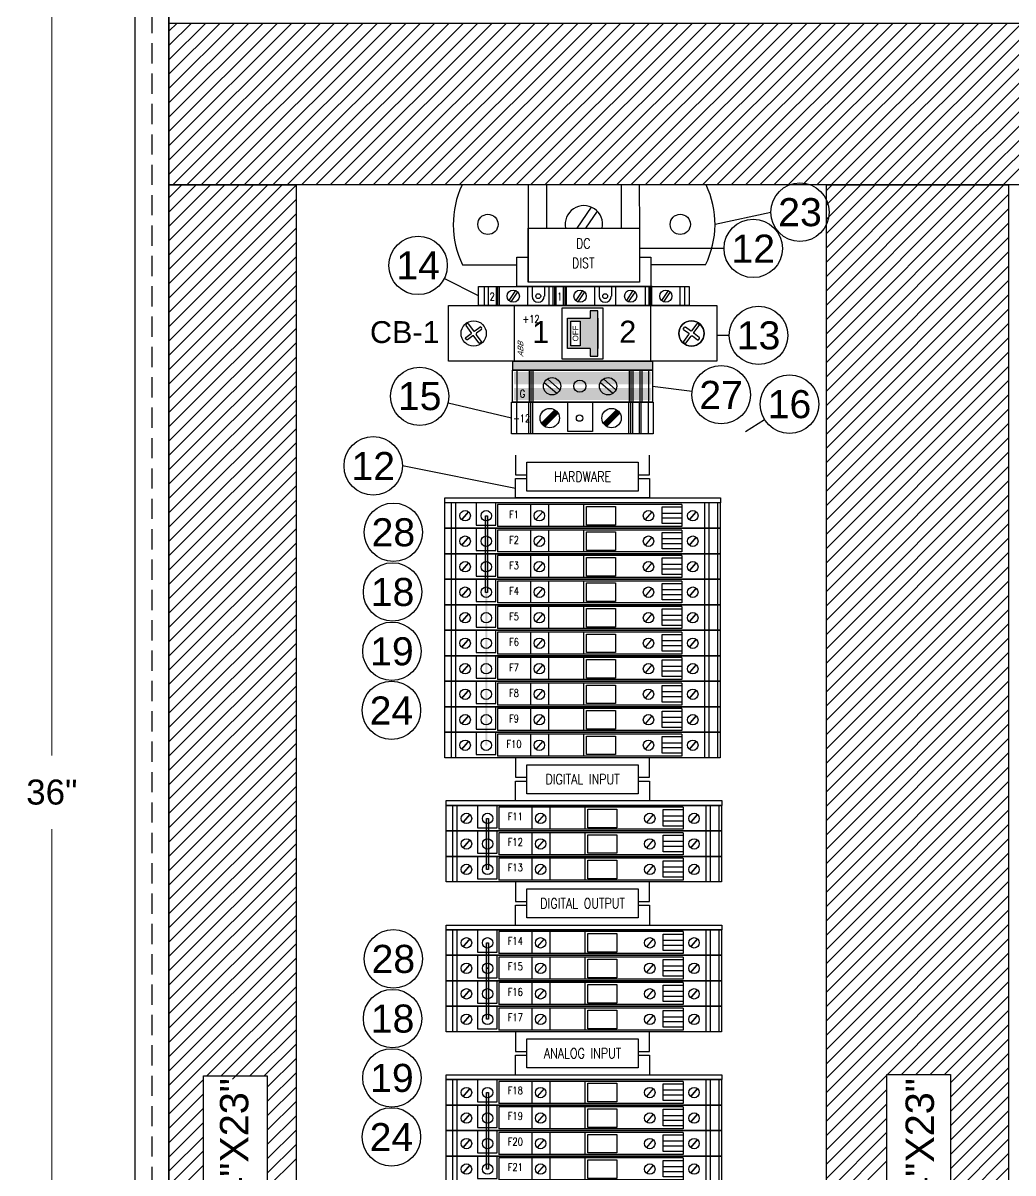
# Model space of a CAD drawing. Header units: inches. Extents: x -38 to 199, y -310 to 64.
# Drawn here: x 16.04 to 28.26, y 37.14 to 51.34 of the extents above; entities that cross this region are included whole.
import ezdxf
from ezdxf.enums import TextEntityAlignment as Align

# ---------------------------------------------------------------- set-up
doc = ezdxf.new("R2010")
doc.units = ezdxf.units.IN
doc.header["$MEASUREMENT"] = 0
doc.linetypes.add('HIDDEN', pattern=[0.375, 0.25, -0.125])
for name, color, linetype, lineweight in [('AM_0', 7, 'Continuous', 30), ('AM_8', 1, 'Continuous', 15), ('DIMENSION (ANSI)', 7, 'Continuous', 9)]:
    doc.layers.add(name, color=color, linetype=linetype, lineweight=lineweight)
doc.layers.add('DETAIL$', color=5, linetype='Continuous')
doc.layers.add('FREE-TEXT', color=2, linetype='Continuous')
doc.styles.add('FREEHAND', font='freehand.shx', dxfattribs={"oblique": 25})
doc.styles.add('HELVLS', font='arial.ttf')
doc.styles.add('Note Text (ANSI)', font='arial.ttf')
doc.styles.add('ROMANS', font='romans')
doc.styles.get("Standard").update_dxf_attribs({"font": 'arial.ttf'})
doc.styles.add('TXT', font='txt')
doc.dimstyles.new('DIM_0', dxfattribs={"dimscale": 4.75, "dimtxt": 0.065, "dimasz": 0.075, "dimexe": 0.075, "dimexo": 0.125, "dimgap": 0.0625, "dimtad": 0, "dimtih": 1, "dimtoh": 1, "dimrnd": 1e-08, "dimzin": 0, "dimdsep": 46, "dimlunit": 5, "dimtxsty": 'Note Text (ANSI)', "dimblk": 'Filled-1', "dimcen": 0.09, "dimdle": 0.45, "dimclrd": 256, "dimclre": 256, "dimclrt": 256, "dimadec": 0, "dimazin": 1, "dimtm": 1e-09, "dimtfac": 1.263158, "dimtofl": 0, "dimtmove": 0, "dimatfit": 3, "dimfxl": 1, "dimfrac": 2, "dimtolj": 1, "dimtzin": 4, "dimlwd": -1, "dimlwe": -1, "dimarcsym": 0})
doc.dimstyles.get("Standard").update_dxf_attribs({"dimtxt": 0.18, "dimasz": 0.18, "dimexe": 0.18, "dimexo": 0.0625, "dimgap": 0.09, "dimtad": 0, "dimtih": 1, "dimtoh": 1, "dimdec": 4, "dimzin": 0, "dimdsep": 46, "dimtxsty": 'Standard', "dimcen": 0.09, "dimadec": 0, "dimazin": 0, "dimtfac": 1, "dimtdec": 4, "dimtofl": 0, "dimtmove": 0, "dimatfit": 3, "dimfxl": 1, "dimtolj": 1, "dimtzin": 0, "dimarcsym": 0})

# ---------------------------------------------------------------- blocks, each defined once
blk = doc.blocks.new('screw head')
for p, q in [((9.451, 11.684), (9.436, 11.684)), ((9.461, 11.674), (9.461, 11.566)), ((9.461, 11.403), (9.461, 11.511)), ((9.471, 11.556), (9.55, 11.556)), ((9.55, 11.521), (9.471, 11.521)), ((9.56, 11.546), (9.56, 11.531))]:
    blk.add_line(p, q)
blk.add_lwpolyline([(9.451, 11.393), (9.436, 11.393, -0.414214), (9.426, 11.403), (9.426, 11.511, 0.414214), (9.416, 11.521), (9.336, 11.521, -0.414214), (9.326, 11.531), (9.326, 11.546, -0.414214), (9.336, 11.556), (9.416, 11.556, 0.414214), (9.426, 11.566), (9.426, 11.674)], format="xyb")
blk.add_circle((9.443, 11.539), 0.156)
for centre, start, end in [((9.436, 11.674), 90, 180), ((9.451, 11.674), 0, 90), ((9.471, 11.566), 180, 270), ((9.471, 11.511), 90, 180), ((9.55, 11.546), 0, 90), ((9.55, 11.531), 270, 0), ((9.451, 11.403), 270, 0)]:
    blk.add_arc(centre, 0.01, start, end)
blk = doc.blocks.new('ABB CB')
h = blk.add_hatch(color=256)
h.paths.add_polyline_path([(10.975, 11.871), (10.882, 11.871), (10.882, 11.778), (10.6, 11.778), (10.6, 11.403), (10.882, 11.403), (10.882, 11.309), (10.975, 11.309)])
h.paths.add_polyline_path([(10.758, 11.437), (10.64, 11.437), (10.64, 11.743), (10.758, 11.743)], flags=16)
h.paths.add_polyline_path([(10.753, 11.474), (10.753, 11.706), (10.644, 11.706), (10.644, 11.474)], flags=8)
for points in [[(9.131, 11.934), (12.443, 11.934), (12.443, 11.247), (9.131, 11.247)], [(9.943, 11.247), (11.631, 11.247), (11.631, 11.934), (9.943, 11.934)], [(10.537, 11.906), (11.037, 11.906), (11.037, 11.274), (10.537, 11.274)], [(10.64, 11.743), (10.758, 11.743), (10.758, 11.437), (10.64, 11.437)]]:
    blk.add_lwpolyline(points, close=True)
for points in [[(10.882, 11.403), (10.882, 11.309), (10.975, 11.309), (10.975, 11.871), (10.882, 11.871), (10.882, 11.778)], [(10.882, 11.403), (10.6, 11.403), (10.6, 11.778), (10.882, 11.778)], [(10.975, 11.778), (10.975, 11.403)]]:
    blk.add_lwpolyline(points)
blk.add_circle((12.131, 11.59), 0.156)
at = {"rotation": 36.79133963639027}
blk.add_blockref('screw head', (8.791, -3.306), dxfattribs=at)
at = {"xscale": -1, "rotation": 323.2086603636097}
blk.add_blockref('screw head', (12.783, -3.306), dxfattribs=at)
at = {"style": 'HELVLS'}
blk.add_text('OFF', height=0.07, rotation=90, dxfattribs=at).set_placement((10.699, 11.59), align=Align.MIDDLE)
at = {"style": 'FREEHAND', "oblique": 25}
blk.add_text('ABB', height=0.07, rotation=90, dxfattribs=at).set_placement((10.02, 11.3), align=Align.MIDDLE_LEFT)
at = {"color": 6, "style": 'TXT', "flags": 3}
for tag, p in [('MANUF', (9.007, 10.957)), ('PART#', (9.006, 10.715)), ('DESC', (9.007, 10.475))]:
    blk.add_attdef(tag, p, '', height=0.125, dxfattribs=at)
blk = doc.blocks.new('11512017')
at = {"color": 8}
for p, q in [((-0.506, -0.259), (-0.34, -0.096)), ((-0.495, -0.274), (-0.325, -0.107)), ((-0.481, -0.288), (-0.311, -0.121)), ((-0.465, -0.3), (-0.3, -0.137)), ((0.258, -0.259), (0.423, -0.096)), ((0.269, -0.274), (0.439, -0.107)), ((0.282, -0.288), (0.452, -0.121)), ((0.298, -0.3), (0.463, -0.137))]:
    blk.add_line(p, q, dxfattribs=at)
blk.add_lwpolyline([(0.875, 0), (0.875, -0.394), (-0.875, -0.394), (-0.875, 0)], close=True, dxfattribs=at)
blk.add_lwpolyline([(0.124, 0), (0.124, -0.362), (-0.18, -0.362), (-0.18, 0)], dxfattribs=at)
for centre in [(-0.403, -0.198), (0.36, -0.198)]:
    blk.add_circle(centre, 0.12, dxfattribs=at)
at = {"layer": 'DETAIL$', "color": 8}
for p, q in [((-0.501, -0.267), (-0.332, -0.101)), ((-0.488, -0.282), (-0.318, -0.114)), ((-0.474, -0.294), (-0.305, -0.128)), ((0.263, -0.267), (0.431, -0.101)), ((0.275, -0.282), (0.446, -0.114)), ((0.29, -0.294), (0.458, -0.128))]:
    blk.add_line(p, q, dxfattribs=at)
for points in [[(-0.809, -0.394), (-0.809, 0)], [(-0.66, -0.394), (-0.66, 0)], [(-0.638, -0.394), (-0.638, 0)], [(-0.612, -0.394), (-0.612, 0)], [(0.574, -0.394), (0.574, 0)], [(0.6, -0.394), (0.6, 0)], [(0.622, -0.394), (0.622, 0)], [(0.704, -0.394), (0.704, 0)], [(0.726, -0.394), (0.726, 0)], [(0.815, -0.394), (0.815, 0)]]:
    blk.add_lwpolyline(points, dxfattribs=at)
blk.add_circle((-0.035, -0.198), 0.0397, dxfattribs=at)
at = {"color": 6, "style": 'TXT', "flags": 3}
for tag, p in [('MANUF', (-0.875, -0.683)), ('PART#', (-0.875, -0.925)), ('DESC', (-0.875, -1.165))]:
    blk.add_attdef(tag, p, '', height=0.125, dxfattribs=at)
blk = doc.blocks.new('10331220')
at = {"color": 9}
blk.add_lwpolyline([(-0.863, -0.11), (-0.863, 0), (0.863, 0), (0.863, -0.11)], close=True, dxfattribs=at)
at = {"color": 6, "style": 'TXT', "flags": 3}
for tag, p in [('MANUF', (-0.863, -0.399)), ('PART#', (-0.863, -0.641)), ('DESC', (-0.863, -0.881))]:
    blk.add_attdef(tag, p, '', height=0.125, dxfattribs=at)
blk = doc.blocks.new('16511510')
blk.add_lwpolyline([(-0.865, -0.394), (-0.865, 0), (0.865, 0), (0.865, -0.394)], close=True)
for points in [[(-0.638, 0), (-0.638, -0.394)], [(0.596, 0), (0.596, -0.394)]]:
    blk.add_lwpolyline(points)
at = {"color": 2, "const_width": 0.15}
blk.add_lwpolyline([(-0.846, -0.099), (0.848, -0.099)], dxfattribs=at)
at = {"color": 92, "const_width": 0.15}
blk.add_lwpolyline([(-0.846, -0.295), (0.848, -0.295)], dxfattribs=at)
for centre in [(-0.377, -0.198), (0.315, -0.198)]:
    blk.add_circle(centre, 0.107)
at = {"layer": 'DETAIL$'}
for points in [[(-0.811, 0), (-0.811, -0.394)], [(-0.661, 0), (-0.661, -0.394)], [(-0.613, 0), (-0.613, -0.394)], [(0.574, 0), (0.574, -0.394)], [(0.622, 0), (0.622, -0.394)], [(0.708, 0), (0.708, -0.394)], [(0.732, 0), (0.732, -0.394)], [(0.815, 0), (0.815, -0.394)], [(-0.28, -0.241), (-0.435, -0.108)], [(0.412, -0.241), (0.257, -0.108)], [(-0.474, -0.153), (-0.317, -0.286)], [(0.219, -0.153), (0.375, -0.286)]]:
    blk.add_lwpolyline(points, dxfattribs=at)
blk.add_circle((-0.035, -0.198), 0.075, dxfattribs=at)
at = {"color": 6, "style": 'TXT', "flags": 3}
for tag, p in [('MANUF', (-0.865, -0.683)), ('PART#', (-0.865, -0.925)), ('DESC', (-0.865, -1.165))]:
    blk.add_attdef(tag, p, '', height=0.125, dxfattribs=at)
blk = doc.blocks.new('11527122')
at = {"color": 8}
blk.add_lwpolyline([(-1.3, -0.238), (-1.3, 0), (1.3, 0), (1.3, -0.238)], close=True, dxfattribs=at)
for points in [[(-1.182, 0), (-1.182, -0.238)], [(-1.068, 0), (-1.068, -0.238)], [(-0.695, 0), (-0.695, -0.238)], [(-0.434, 0), (-0.434, -0.238)], [(-0.363, 0), (-0.363, -0.238)], [(-0.236, 0), (-0.236, -0.238)], [(0.131, 0), (0.131, -0.238)], [(0.392, 0), (0.392, -0.238)], [(0.755, 0), (0.755, -0.238)], [(0.82, 0), (0.82, -0.238)], [(1.241, 0), (1.241, -0.238)]]:
    blk.add_lwpolyline(points, dxfattribs=at)
for centre in [(-0.872, -0.121), (-0.048, -0.121), (0.577, -0.121), (1.011, -0.121)]:
    blk.add_circle(centre, 0.0757, dxfattribs=at)
at = {"layer": 'DETAIL$', "color": 8}
for p, q in [((-0.844, -0.051), (-0.926, -0.175)), ((-0.819, -0.068), (-0.901, -0.191)), ((-0.019, -0.051), (-0.101, -0.175)), ((0.006, -0.068), (-0.077, -0.191)), ((0.606, -0.051), (0.524, -0.175)), ((0.631, -0.068), (0.548, -0.191)), ((1.04, -0.051), (0.957, -0.175)), ((1.064, -0.068), (0.982, -0.191))]:
    blk.add_line(p, q, dxfattribs=at)
for points in [[(-1.233, 0), (-1.233, -0.238)], [(-1.083, 0), (-1.083, -0.238)], [(-1.048, 0), (-1.048, -0.238)], [(-0.64, 0), (-0.64, -0.12)], [(-0.488, 0), (-0.488, -0.12)], [(-0.383, 0), (-0.383, -0.238)], [(-0.348, 0), (-0.348, -0.238)], [(-0.256, 0), (-0.256, -0.238)], [(-0.221, 0), (-0.221, -0.238)], [(0.187, 0), (0.187, -0.12)], [(0.339, 0), (0.339, -0.12)], [(0.8, 0), (0.8, -0.238)], [(0.835, 0), (0.835, -0.238)], [(1.186, 0), (1.186, -0.238)]]:
    blk.add_lwpolyline(points, dxfattribs=at)
for centre in [(-0.564, -0.121), (0.263, -0.121)]:
    blk.add_circle(centre, 0.03, dxfattribs=at)
for centre in [(-0.564, -0.121), (0.263, -0.121)]:
    blk.add_arc(centre, 0.0752, 180, 0, dxfattribs=at)
at = {"color": 6, "style": 'TXT', "flags": 3}
for tag, p in [('MANUF', (-1.3, -0.527)), ('PART#', (-1.3, -0.769)), ('DESC', (-1.3, -1.009))]:
    blk.add_attdef(tag, p, '', height=0.125, dxfattribs=at)
blk = doc.blocks.new('A$C6892190E')
at = {"color": 8}
for p, q in [((1.226, -0.177), (-1.05, -0.177)), ((-1.05, -0.177), (-1.05, -0.448)), ((-0.643, -0.177), (-0.643, -0.448)), ((-0.421, -0.177), (-0.421, -0.448)), ((0.012, -0.177), (0.012, -0.448)), ((1.226, -0.177), (1.226, -0.448)), ((1.226, -0.448), (-1.05, -0.448))]:
    blk.add_line(p, q, dxfattribs=at)
blk.add_lwpolyline([(-1.699, -0.469), (-1.699, -0.154), (1.701, -0.154), (1.701, -0.469)], close=True, dxfattribs=at)
for points in [[(-0.491, -0.266), (-0.575, -0.364)], [(0.05, -0.201), (0.406, -0.201), (0.406, -0.431), (0.05, -0.431), (0.05, -0.201)], [(0.857, -0.266), (0.773, -0.364)], [(1.227, -0.411), (0.982, -0.411), (0.982, -0.207), (1.227, -0.207)], [(0.982, -0.283), (1.227, -0.283), (1.227, -0.347), (0.982, -0.347)]]:
    blk.add_lwpolyline(points, dxfattribs=at)
for centre in [(-1.449, -0.315), (-0.533, -0.315), (0.815, -0.315), (1.362, -0.315)]:
    blk.add_circle(centre, 0.0645, dxfattribs=at)
at = {"layer": 'DETAIL$', "color": 8}
for points in [[(-1.622, -0.154), (-1.622, -0.469)], [(-1.567, -0.154), (-1.567, -0.469)], [(-1.311, -0.157), (-1.311, -0.431), (-1.069, -0.431), (-1.069, -0.157)], [(1.506, -0.154), (1.506, -0.469)], [(1.561, -0.154), (1.561, -0.469)], [(1.666, -0.154), (1.666, -0.469)]]:
    blk.add_lwpolyline(points, dxfattribs=at)
at = {"layer": 'DETAIL$', "color": 8, "const_width": 0.02}
for points in [[(-1.406, -0.266), (-1.491, -0.364)], [(1.404, -0.266), (1.32, -0.364)]]:
    blk.add_lwpolyline(points, dxfattribs=at)
at = {"layer": 'DETAIL$', "color": 8}
blk.add_circle((-1.188, -0.315), 0.0645, dxfattribs=at)
blk = doc.blocks.new('*D84')
at = {"layer": 'DEFPOINTS', "color": 0, "transparency": 16777216}
for p in [(52.836, 50.351), (17.836, 50.075), (52.836, 50.075)]:
    blk.add_point(p, dxfattribs=at)
at = {"layer": 'AM_0', "color": 3, "transparency": 16777216, "insert": (35.336, 50.351), "char_height": 0.35, "attachment_point": 5}
blk.add_mtext('\\A1;2.25"X4"X36"', dxfattribs=at)
blk = doc.blocks.new('_NONE')
at = {"color": 0, "linetype": 'ByBlock'}
blk.add_circle((0, 0), 0.25, dxfattribs=at)
blk = doc.blocks.new('Filled-1')
at = {"color": 0}
for p, q in [((0, 0), (-1, 0.25)), ((-1, 0.25), (-1, -0.25)), ((-1, 0), (0, 0)), ((-1, -0.25), (0, 0))]:
    blk.add_line(p, q, dxfattribs=at)
blk.add_solid([(-1, -0.25), (0, 0), (-1, 0.25)], dxfattribs=at)
blk = doc.blocks.new('*D83')
at = {"layer": 'DEFPOINTS', "color": 0, "transparency": 16777216}
for p in [(17.836, 59.09), (16.391, 24.59), (17.836, 24.59)]:
    blk.add_point(p, dxfattribs=at)
at = {"layer": 'DIMENSION (ANSI)', "transparency": 16777216}
for p, q in [((17.242, 59.09), (16.035, 59.09)), ((16.391, 58.733), (16.391, 42.294)), ((16.391, 24.946), (16.391, 41.385)), ((17.242, 24.59), (16.035, 24.59))]:
    blk.add_line(p, q, dxfattribs=at)
at = {"layer": 'DIMENSION (ANSI)', "transparency": 16777216, "xscale": 0.35625, "yscale": 0.35625, "zscale": 0.35625}
for p, rotation in [((16.391, 59.09), 90), ((16.391, 24.59), 270)]:
    blk.add_blockref('Filled-1', p, dxfattribs=dict(at, rotation=rotation))
at = {"layer": 'DIMENSION (ANSI)', "transparency": 16777216, "insert": (16.391, 41.84), "char_height": 0.3088, "attachment_point": 5, "style": 'Note Text (ANSI)'}
blk.add_mtext('\\A1;36"', dxfattribs=at)
blk = doc.blocks.new('*D85')
at = {"layer": 'DEFPOINTS', "color": 0, "transparency": 16777216}
for p in [(18.644, 49.339), (18.92, 49.339), (18.92, 24.339)]:
    blk.add_point(p, dxfattribs=at)
at = {"layer": 'AM_0', "color": 3, "transparency": 16777216, "insert": (18.644, 36.839), "char_height": 0.35, "attachment_point": 5, "rotation": 90}
blk.add_mtext('\\A1;1.57"X4"X23"', dxfattribs=at)

msp = doc.modelspace()

# ---------------------------------------------------------------- hatches: boundary and pattern name
msp.add_hatch(color=256).paths.add_polyline_path([(23.80766, 47.16231), (22.08155, 47.16231), (22.08155, 47.05231), (23.80766, 47.05231)])
h = msp.add_hatch(color=0)
h.dxf.hatch_style = 1
h.paths.add_polyline_path([(21.7689, 45.25525), (21.74503, 45.25525), (21.74503, 42.42025), (21.7689, 42.42025)])
h = msp.add_hatch(color=0)
h.dxf.hatch_style = 1
h.paths.add_polyline_path([(21.7595, 40.88689), (21.78336, 40.88689), (21.78336, 41.51689), (21.7595, 41.51689)])
h = msp.add_hatch(color=0)
h.dxf.hatch_style = 1
h.paths.add_polyline_path([(21.7595, 39.66553), (21.78336, 39.66553), (21.78336, 39.98053), (21.7595, 39.98053)])
h = msp.add_hatch(color=0)
h.dxf.hatch_style = 1
h.paths.add_polyline_path([(21.7595, 39.03553), (21.78336, 39.03553), (21.78336, 39.66553), (21.7595, 39.66553)])
h = msp.add_hatch(color=0)
h.dxf.hatch_style = 1
h.paths.add_polyline_path([(21.75948, 37.18628), (21.78335, 37.18628), (21.78335, 38.13128), (21.75948, 38.13128)])

# ---------------------------------------------------------------- linework, layer by layer
for p, q in [((17.4208, 39.20552), (17.4208, 59.08955)), ((17.8358, 25.46455), (17.8358, 59.08955)), ((22.2733, 49.33955), (22.2733, 48.13731)), ((22.4983, 49.33955), (22.4983, 48.80631)), ((23.4233, 48.80631), (23.4233, 49.33955)), ((23.64341, 49.33955), (23.64531, 48.80631)), ((22.13298, 48.08731), (22.13298, 48.44734)), ((22.13298, 48.44734), (22.2733, 48.44734)), ((23.6483, 48.44734), (23.78861, 48.44734)), ((23.78861, 48.44734), (23.78861, 48.08731)), ((21.46325, 48.35305), (22.13298, 48.35305)), ((22.2733, 48.35305), (22.2733, 48.35305)), ((24.46325, 48.35305), (23.78861, 48.35305)), ((23.78861, 48.08731), (22.13298, 48.08731)), ((23.8048, 48.08731), (22.14918, 48.08731)), ((22.11679, 46.00235), (22.11679, 45.76121)), ((23.77241, 45.76121), (23.77241, 46.00235)), ((22.11679, 45.76121), (22.2571, 45.76121)), ((23.6321, 45.76121), (23.77241, 45.76121)), ((22.11679, 45.4722), (22.11679, 45.71334)), ((22.11679, 45.71334), (22.2571, 45.71334)), ((23.6321, 45.71334), (23.77241, 45.71334)), ((23.77241, 45.71334), (23.77241, 45.4722)), ((23.77241, 45.47469), (22.11679, 45.47469)), ((22.11679, 42.26569), (22.11679, 42.02454)), ((23.77241, 42.02454), (23.77241, 42.26569)), ((22.11679, 42.02454), (22.2571, 42.02454)), ((22.11679, 41.73553), (22.11679, 41.97667)), ((22.11679, 41.97667), (22.2571, 41.97667)), ((23.6321, 42.02454), (23.77241, 42.02454)), ((23.6321, 41.97667), (23.77241, 41.97667)), ((23.77241, 41.97667), (23.77241, 41.73553)), ((22.11679, 40.73233), (22.11679, 40.49119)), ((23.77241, 40.49119), (23.77241, 40.73233)), ((22.11679, 40.49119), (22.2571, 40.49119)), ((23.6321, 40.49119), (23.77241, 40.49119)), ((22.11679, 40.20217), (22.11679, 40.44331)), ((22.11679, 40.44331), (22.2571, 40.44331)), ((23.6321, 40.44331), (23.77241, 40.44331)), ((23.77241, 40.44331), (23.77241, 40.20217)), ((17.4208, 24.58955), (17.4208, 39.20552)), ((22.11679, 38.88097), (22.11679, 38.63983)), ((23.77241, 38.63983), (23.77241, 38.88097)), ((22.11679, 38.63983), (22.2571, 38.63983)), ((23.6321, 38.63983), (23.77241, 38.63983)), ((22.11679, 38.35081), (22.11679, 38.59195)), ((22.11679, 38.59195), (22.2571, 38.59195)), ((23.6321, 38.59195), (23.77241, 38.59195)), ((23.77241, 38.59195), (23.77241, 38.35081))]:
    msp.add_line(p, q)
at = {"linetype": 'HIDDEN'}
msp.add_line((17.6283, 24.58955), (17.6283, 59.08955), dxfattribs=at)
at = {"color": 0, "linetype": 'Continuous'}
for p, q in [((17.8358, 49.17921), (17.99614, 49.33955)), ((17.8358, 49.00243), (18.17292, 49.33955)), ((17.8358, 48.82565), (18.3497, 49.33955)), ((17.8358, 48.64888), (18.52647, 49.33955)), ((17.8358, 48.4721), (18.70325, 49.33955)), ((17.8358, 48.29532), (18.88003, 49.33955)), ((17.8358, 48.11855), (19.0568, 49.33955)), ((17.8358, 47.94177), (19.23358, 49.33955)), ((17.8358, 47.76499), (19.4058, 49.33499)), ((25.95456, 49.26898), (26.02514, 49.33955)), ((25.95456, 49.0922), (26.20191, 49.33955)), ((25.95456, 48.91542), (26.37869, 49.33955)), ((25.95456, 48.73865), (26.55547, 49.33955)), ((25.95456, 48.56187), (26.73224, 49.33955)), ((25.95456, 48.38509), (26.90902, 49.33955)), ((25.95456, 48.20832), (27.0858, 49.33955)), ((25.95456, 48.03154), (27.26257, 49.33955)), ((25.95456, 47.85476), (27.43935, 49.33955)), ((25.95456, 47.67799), (27.61613, 49.33955)), ((25.95456, 47.50121), (27.7929, 49.33955)), ((25.95456, 47.32443), (27.96968, 49.33955)), ((25.95456, 47.14766), (28.14646, 49.33955)), ((17.8358, 47.58822), (19.4058, 49.15822)), ((25.95456, 46.97088), (28.20456, 49.22088)), ((25.95456, 46.7941), (28.20456, 49.0441)), ((17.8358, 47.41144), (19.4058, 48.98144)), ((25.95456, 46.61733), (28.20456, 48.86733)), ((17.8358, 47.23466), (19.4058, 48.80466)), ((17.8358, 47.05789), (19.4058, 48.62789)), ((25.95456, 46.44055), (28.20456, 48.69055)), ((17.8358, 46.88111), (19.4058, 48.45111)), ((25.95456, 46.26377), (28.20456, 48.51377)), ((25.95456, 46.087), (28.20456, 48.337)), ((17.8358, 46.70433), (19.4058, 48.27433)), ((25.95456, 45.91022), (28.20456, 48.16022)), ((17.8358, 46.52756), (19.4058, 48.09756)), ((17.8358, 46.35078), (19.4058, 47.92078)), ((25.95456, 45.73344), (28.20456, 47.98344)), ((17.8358, 46.174), (19.4058, 47.744)), ((25.95456, 45.55667), (28.20456, 47.80667)), ((25.95456, 45.37989), (28.20456, 47.62989)), ((17.8358, 45.99723), (19.4058, 47.56723)), ((25.95456, 45.20311), (28.20456, 47.45311)), ((17.8358, 45.82045), (19.4058, 47.39045)), ((17.8358, 45.64367), (19.4058, 47.21367)), ((25.95456, 45.02634), (28.20456, 47.27634)), ((17.8358, 45.46689), (19.4058, 47.03689)), ((25.95456, 44.84956), (28.20456, 47.09956)), ((25.95456, 44.67278), (28.20456, 46.92278)), ((17.8358, 45.29012), (19.4058, 46.86012)), ((25.95456, 44.49601), (28.20456, 46.74601)), ((17.8358, 45.11334), (19.4058, 46.68334)), ((17.8358, 44.93656), (19.4058, 46.50656)), ((25.95456, 44.31923), (28.20456, 46.56923)), ((17.8358, 44.75979), (19.4058, 46.32979)), ((25.95456, 44.14245), (28.20456, 46.39245)), ((25.95456, 43.96568), (28.20456, 46.21568)), ((17.8358, 44.58301), (19.4058, 46.15301)), ((25.95456, 43.7889), (28.20456, 46.0389)), ((17.8358, 44.40623), (19.4058, 45.97623)), ((17.8358, 44.22946), (19.4058, 45.79946)), ((25.95456, 43.61212), (28.20456, 45.86212)), ((17.8358, 44.05268), (19.4058, 45.62268)), ((25.95456, 43.43535), (28.20456, 45.68535)), ((17.8358, 43.8759), (19.4058, 45.4459)), ((25.95456, 43.25857), (28.20456, 45.50857)), ((25.95456, 43.08179), (28.20456, 45.33179)), ((17.8358, 43.69913), (19.4058, 45.26913)), ((17.8358, 43.52235), (19.4058, 45.09235)), ((25.95456, 42.90502), (28.20456, 45.15502)), ((17.8358, 43.34557), (19.4058, 44.91557)), ((25.95456, 42.72824), (28.20456, 44.97824)), ((17.8358, 43.1688), (19.4058, 44.7388)), ((25.95456, 42.55146), (28.20456, 44.80146)), ((25.95456, 42.37468), (28.20456, 44.62468)), ((17.8358, 42.99202), (19.4058, 44.56202)), ((17.8358, 42.81524), (19.4058, 44.38524)), ((25.95456, 42.19791), (28.20456, 44.44791)), ((17.8358, 42.63847), (19.4058, 44.20847)), ((25.95456, 42.02113), (28.20456, 44.27113)), ((17.8358, 42.46169), (19.4058, 44.03169)), ((25.95456, 41.84435), (28.20456, 44.09435)), ((25.95456, 41.66758), (28.20456, 43.91758)), ((17.8358, 42.28491), (19.4058, 43.85491)), ((17.8358, 42.10814), (19.4058, 43.67814)), ((25.95456, 41.4908), (28.20456, 43.7408)), ((17.8358, 41.93136), (19.4058, 43.50136)), ((25.95456, 41.31402), (28.20456, 43.56402)), ((17.8358, 41.75458), (19.4058, 43.32458)), ((25.95456, 41.13725), (28.20456, 43.38725)), ((25.95456, 40.96047), (28.20456, 43.21047)), ((17.8358, 41.57781), (19.4058, 43.14781)), ((25.95456, 40.78369), (28.20456, 43.03369)), ((17.8358, 41.40103), (19.4058, 42.97103)), ((17.8358, 41.22425), (19.4058, 42.79425)), ((25.95456, 40.60692), (28.20456, 42.85692)), ((17.8358, 41.04748), (19.4058, 42.61748)), ((25.95456, 40.43014), (28.20456, 42.68014)), ((25.95456, 40.25336), (28.20456, 42.50336)), ((17.8358, 40.8707), (19.4058, 42.4407)), ((25.95456, 40.07659), (28.20456, 42.32659)), ((17.8358, 40.69392), (19.4058, 42.26392)), ((17.8358, 40.51715), (19.4058, 42.08715)), ((25.95456, 39.89981), (28.20456, 42.14981)), ((17.8358, 40.34037), (19.4058, 41.91037)), ((25.95456, 39.72303), (28.20456, 41.97303)), ((25.95456, 39.54626), (28.20456, 41.79626)), ((17.8358, 40.16359), (19.4058, 41.73359)), ((25.95456, 39.36948), (28.20456, 41.61948)), ((17.8358, 39.98682), (19.4058, 41.55682)), ((17.8358, 39.81004), (19.4058, 41.38004)), ((25.95456, 39.1927), (28.20456, 41.4427)), ((17.8358, 39.63326), (19.4058, 41.20326)), ((25.95456, 39.01593), (28.20456, 41.26593)), ((25.95456, 38.83915), (28.20456, 41.08915)), ((17.8358, 39.45649), (19.4058, 41.02649)), ((25.95456, 38.66237), (28.20456, 40.91237)), ((17.8358, 39.27971), (19.4058, 40.84971)), ((17.8358, 39.10293), (19.4058, 40.67293)), ((25.95456, 38.4856), (28.20456, 40.7356)), ((17.8358, 38.92616), (19.4058, 40.49616)), ((25.95456, 38.30882), (28.20456, 40.55882)), ((25.95456, 38.13204), (28.20456, 40.38204)), ((17.8358, 38.74938), (19.4058, 40.31938)), ((25.95456, 37.95527), (28.20456, 40.20527)), ((17.8358, 38.5726), (19.4058, 40.1426)), ((17.8358, 38.39583), (19.4058, 39.96583)), ((25.95456, 37.77849), (28.20456, 40.02849)), ((17.8358, 38.21905), (19.4058, 39.78905)), ((25.95456, 37.60171), (28.20456, 39.85171)), ((26.88312, 38.3535), (28.20456, 39.67494)), ((17.8358, 38.04227), (19.4058, 39.61227)), ((27.0599, 38.3535), (28.20456, 39.49816)), ((18.30676, 38.33646), (19.4058, 39.4355)), ((18.48353, 38.33646), (19.4058, 39.25872)), ((27.23667, 38.3535), (28.20456, 39.32138)), ((18.6208, 38.29694), (19.4058, 39.08194)), ((27.41345, 38.3535), (28.20456, 39.14461)), ((27.48739, 38.25066), (28.20456, 38.96783)), ((18.83709, 38.33646), (19.4058, 38.90517)), ((27.48739, 38.07388), (28.20456, 38.79105)), ((19.01386, 38.33646), (19.4058, 38.72839)), ((19.05114, 38.19696), (19.4058, 38.55161)), ((27.48739, 37.89711), (28.20456, 38.61428)), ((19.05114, 38.02018), (19.4058, 38.37484)), ((27.48739, 37.72033), (28.20456, 38.4375)), ((17.8358, 37.8655), (18.26368, 38.29338)), ((27.48739, 37.54355), (28.20456, 38.26072)), ((17.8358, 37.68872), (18.26368, 38.1166)), ((19.05114, 37.8434), (19.4058, 38.19806)), ((25.95456, 37.42494), (26.69993, 38.17031)), ((27.48739, 37.36678), (28.20456, 38.08395)), ((17.8358, 37.51194), (18.26368, 37.93983)), ((19.05114, 37.66663), (19.4058, 38.02128)), ((25.95456, 37.24816), (26.69993, 37.99353)), ((19.05114, 37.48985), (19.4058, 37.84451)), ((25.95456, 37.07138), (26.69993, 37.81675)), ((27.48739, 37.19), (28.20456, 37.90717)), ((17.8358, 37.33517), (18.26368, 37.76305)), ((19.05114, 37.31307), (19.4058, 37.66773)), ((25.95456, 36.89461), (26.69993, 37.63998)), ((27.48739, 37.01322), (28.20456, 37.73039)), ((17.8358, 37.15839), (18.26368, 37.58627)), ((27.48739, 36.83645), (28.20456, 37.55362)), ((17.8358, 36.98161), (18.26368, 37.4095)), ((19.05114, 37.1363), (19.4058, 37.49095)), ((25.95456, 36.71783), (26.69993, 37.4632)), ((27.48739, 36.65967), (28.20456, 37.37684)), ((17.8358, 36.80484), (18.26368, 37.23272)), ((19.05114, 36.95952), (19.4058, 37.31418)), ((25.95456, 36.54105), (26.69993, 37.28642)), ((27.48739, 36.48289), (28.20456, 37.20006))]:
    msp.add_line(p, q, dxfattribs=at)
at = {"color": 0}
for p, q in [((17.8358, 49.33955), (19.4058, 49.33955)), ((17.8358, 24.58955), (17.8358, 49.33955)), ((19.4058, 49.33955), (19.4058, 25.49569)), ((25.95456, 49.33955), (28.20456, 49.33955)), ((25.95456, 25.49569), (25.95456, 49.33955)), ((28.20456, 49.33955), (28.20456, 25.49569)), ((25.26801, 48.99944), (24.57943, 48.85289)), ((24.69055, 48.55587), (23.6483, 48.55587)), ((21.6608, 47.96831), (21.23526, 48.18303)), ((24.75618, 47.48213), (24.6006, 47.48213)), ((23.8096, 46.85531), (24.29691, 46.79419)), ((22.06707, 46.46131), (21.28392, 46.64655)), ((24.95523, 46.296, -1.77399), (25.1921, 46.44281)), ((22.11679, 45.59277), (20.72013, 45.87059)), ((26.69993, 38.3535), (27.48739, 38.3535)), ((26.69993, 35.37218), (26.69993, 38.3535)), ((27.48739, 38.3535), (27.48739, 35.37218))]:
    msp.add_line(p, q, dxfattribs=at)
for points in [[(17.8358, 59.08955), (17.8358, 24.58955)], [(17.8358, 51.33955), (52.8358, 51.33955), (52.8358, 49.33955), (17.8358, 49.33955), (17.8358, 51.33955)], [(22.87774, 48.80631), (23.05622, 49.06359)], [(23.1246, 49.01615), (22.97902, 48.80631)]]:
    msp.add_lwpolyline(points)
for points in [[(22.2733, 48.13731), (22.2733, 48.80631), (23.6483, 48.80631), (23.6483, 48.13731)], [(22.2571, 45.5588), (22.2571, 45.91575), (23.6321, 45.91575), (23.6321, 45.5588)], [(22.2571, 41.82213), (22.2571, 42.17909), (23.6321, 42.17909), (23.6321, 41.82213)], [(22.2571, 40.28877), (22.2571, 40.64573), (23.6321, 40.64573), (23.6321, 40.28877)], [(22.2571, 38.43741), (22.2571, 38.79437), (23.6321, 38.79437), (23.6321, 38.43741)]]:
    msp.add_lwpolyline(points, close=True)
at = {"color": 7}
for points in [[(21.24313, 45.41569), (21.24313, 45.47469), (24.64607, 45.47469), (24.64604, 45.41569)], [(21.25931, 41.67733), (21.25931, 41.73633), (24.66225, 41.73633), (24.66222, 41.67733)], [(21.25931, 40.14097), (21.25931, 40.19997), (24.66225, 40.19997), (24.66222, 40.14097)], [(21.2593, 38.29171), (21.2593, 38.35071), (24.66223, 38.35071), (24.6622, 38.29171)]]:
    msp.add_lwpolyline(points, close=True, dxfattribs=at)
at = {"color": 0}
for points in [[(21.74503, 45.25525), (21.7689, 45.25525), (21.7689, 44.30706), (21.74503, 44.30706)], [(21.7595, 41.51689), (21.78336, 41.51689), (21.78336, 40.88689), (21.7595, 40.88689)], [(21.7595, 39.98053), (21.78336, 39.98053), (21.78336, 39.66553), (21.7595, 39.66553)], [(21.7595, 39.66553), (21.78336, 39.66553), (21.78336, 39.03553), (21.7595, 39.03553)], [(18.26368, 38.33646), (19.05114, 38.33646), (19.05114, 35.35514), (18.26368, 35.35514)], [(21.75948, 38.13128), (21.78335, 38.13128), (21.78335, 37.18628), (21.75948, 37.18628)]]:
    msp.add_lwpolyline(points, close=True, dxfattribs=at)
for centre in [(21.77575, 48.85305), (24.15075, 48.85305)]:
    msp.add_circle(centre, 0.125)
for centre, radius, start, end in [((22.48108, 48.85305), 1.134, 154.59525, 206.162378), ((23.44543, 48.85305), 1.134, 333.837622, 25.40475), ((22.9608, 48.85305), 0.23115, 348.333669, 191.666331)]:
    msp.add_arc(centre, radius, start, end)
at = {"layer": 'AM_8', "color": 9, "linetype": 'Continuous'}
for p, q in [((17.83709, 51.23807), (17.93857, 51.33955)), ((17.83709, 51.06129), (18.11534, 51.33955)), ((17.83709, 50.88451), (18.29212, 51.33955)), ((17.83709, 50.70774), (18.4689, 51.33955)), ((17.83709, 50.53096), (18.64567, 51.33955)), ((17.83709, 50.35418), (18.82245, 51.33955)), ((17.83709, 50.17741), (18.99923, 51.33955)), ((17.83709, 50.00063), (19.176, 51.33955)), ((17.83709, 49.82385), (19.35278, 51.33955)), ((17.83709, 49.64708), (19.52956, 51.33955)), ((17.83709, 49.4703), (19.70633, 51.33955)), ((17.88311, 49.33955), (19.88311, 51.33955)), ((18.05989, 49.33955), (20.05989, 51.33955)), ((18.23666, 49.33955), (20.23666, 51.33955)), ((18.41344, 49.33955), (20.41344, 51.33955)), ((18.59022, 49.33955), (20.59022, 51.33955)), ((18.76699, 49.33955), (20.76699, 51.33955)), ((18.94377, 49.33955), (20.94377, 51.33955)), ((19.12055, 49.33955), (21.12055, 51.33955)), ((19.29732, 49.33955), (21.29732, 51.33955)), ((19.4741, 49.33955), (21.4741, 51.33955)), ((19.65088, 49.33955), (21.65088, 51.33955)), ((19.82765, 49.33955), (21.82765, 51.33955)), ((20.00443, 49.33955), (22.00443, 51.33955)), ((20.18121, 49.33955), (22.18121, 51.33955)), ((20.35798, 49.33955), (22.35798, 51.33955)), ((20.53476, 49.33955), (22.53476, 51.33955)), ((20.71154, 49.33955), (22.71154, 51.33955)), ((20.88832, 49.33955), (22.88832, 51.33955)), ((21.06509, 49.33955), (23.06509, 51.33955)), ((21.24187, 49.33955), (23.24187, 51.33955)), ((21.41865, 49.33955), (23.41865, 51.33955)), ((21.59542, 49.33955), (23.59542, 51.33955)), ((21.7722, 49.33955), (23.7722, 51.33955)), ((21.94898, 49.33955), (23.94898, 51.33955)), ((22.12575, 49.33955), (24.12575, 51.33955)), ((22.30253, 49.33955), (24.30253, 51.33955)), ((22.47931, 49.33955), (24.47931, 51.33955)), ((22.65608, 49.33955), (24.65608, 51.33955)), ((22.83286, 49.33955), (24.83286, 51.33955)), ((23.00964, 49.33955), (25.00964, 51.33955)), ((23.18641, 49.33955), (25.18641, 51.33955)), ((23.36319, 49.33955), (25.36319, 51.33955)), ((23.53997, 49.33955), (25.53997, 51.33955)), ((23.71674, 49.33955), (25.71674, 51.33955)), ((23.89352, 49.33955), (25.89352, 51.33955)), ((24.0703, 49.33955), (26.0703, 51.33955)), ((24.24707, 49.33955), (26.24707, 51.33955)), ((24.42385, 49.33955), (26.42385, 51.33955)), ((24.60063, 49.33955), (26.60063, 51.33955)), ((24.7774, 49.33955), (26.7774, 51.33955)), ((24.95418, 49.33955), (26.95418, 51.33955)), ((25.13096, 49.33955), (27.13096, 51.33955)), ((25.30773, 49.33955), (27.30773, 51.33955)), ((25.48451, 49.33955), (27.48451, 51.33955)), ((25.66129, 49.33955), (27.66129, 51.33955)), ((25.83806, 49.33955), (27.83806, 51.33955)), ((26.01484, 49.33955), (28.01484, 51.33955)), ((26.19162, 49.33955), (28.19162, 51.33955)), ((26.36839, 49.33955), (28.36839, 51.33955)), ((26.54517, 49.33955), (28.54517, 51.33955)), ((26.72195, 49.33955), (28.72195, 51.33955)), ((26.89872, 49.33955), (28.89872, 51.33955)), ((27.0755, 49.33955), (29.0755, 51.33955)), ((27.25228, 49.33955), (29.25228, 51.33955)), ((27.42905, 49.33955), (29.42905, 51.33955)), ((27.60583, 49.33955), (29.60583, 51.33955)), ((27.78261, 49.33955), (29.78261, 51.33955)), ((27.95938, 49.33955), (29.95938, 51.33955)), ((28.13616, 49.33955), (30.13616, 51.33955))]:
    msp.add_line(p, q, dxfattribs=at)
at = {"layer": 'FREE-TEXT', "color": 0}
for centre in [(25.62877, 49.00363), (25.05133, 48.55587), (20.91317, 48.34556), (25.11696, 47.48213), (20.93282, 46.7296), (24.65489, 46.74929), (25.49875, 46.63288), (20.35935, 45.87059), (20.60795, 45.05049), (20.59818, 44.31346), (20.59023, 43.58081), (20.58429, 42.85181), (20.60795, 39.78204), (20.59818, 39.04501), (20.59023, 38.31236), (20.58429, 37.58337)]:
    msp.add_circle(centre, 0.36078, dxfattribs=at)

# ---------------------------------------------------------------- block references
for name, p in [('11527122', (22.9608, 48.08731)), ('ABB CB', (12.15718, 35.91577)), ('10331220', (22.9446, 47.16231)), ('16511510', (22.9446, 47.05231)), ('11512017', (22.94207, 46.65831)), ('A$C6892190E', (22.94313, 45.57008)), ('A$C6892190E', (22.94313, 45.25508)), ('A$C6892190E', (22.94313, 44.94008)), ('A$C6892190E', (22.94313, 44.62508)), ('A$C6892190E', (22.94313, 44.31008)), ('A$C6892190E', (22.94313, 43.99508)), ('A$C6892190E', (22.94313, 43.68008)), ('A$C6892190E', (22.94313, 43.36508)), ('A$C6892190E', (22.94313, 43.05008)), ('A$C6892190E', (22.94313, 42.73508)), ('A$C6892190E', (22.95931, 41.83172)), ('A$C6892190E', (22.95931, 41.51672)), ('A$C6892190E', (22.95931, 41.20172)), ('A$C6892190E', (22.95931, 40.29536)), ('A$C6892190E', (22.95931, 39.98036)), ('A$C6892190E', (22.95931, 39.66536)), ('A$C6892190E', (22.95931, 39.35036)), ('A$C6892190E', (22.9593, 38.4461)), ('A$C6892190E', (22.9593, 38.1311)), ('A$C6892190E', (22.9593, 37.8161)), ('A$C6892190E', (22.9593, 37.5011))]:
    msp.add_blockref(name, p)

# ---------------------------------------------------------------- texts
at = {"color": 6, "style": 'ROMANS', "width": 0.8}
for s, height, p in [('DC', 0.125, (22.95282, 48.61683)), ('DIST', 0.125, (22.95282, 48.37513)), ('2', 0.09375, (21.82807, 47.96015)), ('1', 0.09375, (22.66207, 47.96015)), ('+12', 0.09375, (22.30749, 47.68324)), ('G', 0.09375, (22.20117, 46.76111)), ('-12', 0.09375, (22.19151, 46.45628)), ('HARDWARE', 0.125, (22.9446, 45.73728)), ('F1', 0.09375, (22.09725, 45.27007)), ('F2', 0.09375, (22.09725, 44.95507)), ('F3', 0.09375, (22.09725, 44.64007)), ('F4', 0.09375, (22.09725, 44.32507)), ('F5', 0.09375, (22.09725, 44.01007)), ('F6', 0.09375, (22.09725, 43.69507)), ('F7', 0.09375, (22.09725, 43.38007)), ('F8', 0.09375, (22.09725, 43.06507)), ('F9', 0.09375, (22.09725, 42.75007)), ('F10', 0.09375, (22.09725, 42.43507)), ('DIGITAL INPUT', 0.125, (22.9446, 42.00061)), ('F11', 0.09375, (22.11349, 41.54006)), ('F12', 0.09375, (22.11349, 41.22506)), ('F13', 0.09375, (22.11349, 40.91006)), ('DIGITAL OUTPUT', 0.125, (22.9446, 40.46725)), ('F14', 0.09375, (22.11349, 40.0037)), ('F15', 0.09375, (22.11349, 39.6887)), ('F16', 0.09375, (22.11349, 39.3737)), ('F17', 0.09375, (22.11349, 39.0587)), ('ANALOG INPUT', 0.125, (22.9446, 38.61589)), ('F18', 0.09375, (22.11347, 38.15668)), ('F19', 0.09375, (22.11347, 37.84168)), ('F20', 0.09375, (22.11347, 37.52445)), ('F21', 0.09375, (22.11347, 37.20945))]:
    msp.add_text(s, height=height, dxfattribs=at).set_placement(p, align=Align.MIDDLE)
at = {"layer": 'AM_0', "color": 3, "insert": (27.10981, 36.8386), "char_height": 0.35, "attachment_point": 5, "rotation": 90}
msp.add_mtext('\\A1;2.25"X4"X23"', dxfattribs=at)
at = {"layer": 'FREE-TEXT', "color": 0, "style": 'HELVLS'}
for s, height, p in [('23', 0.346581, (25.62877, 49.00363)), ('12', 0.346581, (25.05133, 48.55587)), ('14', 0.346581, (20.91317, 48.34556)), ('CB-1', 0.270181, (20.7491, 47.52261)), ('1', 0.27018, (22.42719, 47.52261)), ('2', 0.27018, (23.50244, 47.52984)), ('13', 0.346581, (25.11696, 47.48213)), ('15', 0.346581, (20.93282, 46.7296)), ('27', 0.346581, (24.65489, 46.74929)), ('16', 0.346581, (25.49875, 46.63288)), ('12', 0.346581, (20.35935, 45.87059)), ('28', 0.346581, (20.60795, 45.05049)), ('18', 0.346581, (20.59818, 44.31346)), ('19', 0.346581, (20.59023, 43.58081)), ('24', 0.346581, (20.58429, 42.85181)), ('28', 0.346581, (20.60795, 39.78204)), ('18', 0.346581, (20.59818, 39.04501)), ('19', 0.346581, (20.59023, 38.31236)), ('24', 0.346581, (20.58429, 37.58337))]:
    msp.add_text(s, height=height, dxfattribs=at).set_placement(p, align=Align.MIDDLE)

# ---------------------------------------------------------------- dimensions: what is measured, and where the dimension line sits
at = {"layer": 'AM_0'}
dim = msp.add_linear_dim(base=(52.8358, 50.35084), p1=(17.8358, 50.07477), p2=(52.8358, 50.07477), text='2.25"X4"X36"', dimstyle='Standard', override={"dimtxt": 0.35, "dimasz": 0, "dimexe": 0, "dimexo": 0, "dimgap": 0.125, "dimtih": 0, "dimtoh": 0, "dimlunit": 5, "dimpost": '2x3x<>"', "dimblk1": 'NONE', "dimblk2": 'NONE', "dimsah": 1, "dimse1": 1, "dimse2": 1, "dimsd1": 1, "dimsd2": 1, "dimclrd": 256, "dimclre": 256, "dimclrt": 3, "dimtmove": 2, "dimfrac": 2}, dxfattribs=at)
dim.commit()
dim.dimension.update_dxf_attribs({"geometry": '*D84', "text_midpoint": (35.3358, 50.35084)})
dim = msp.add_linear_dim(base=(18.64394, 49.3386), p1=(18.92001, 24.3386), p2=(18.92001, 49.3386), angle=90, text='1.57"X4"X23"', dimstyle='Standard', override={"dimtxt": 0.35, "dimasz": 0, "dimexe": 0, "dimexo": 0, "dimgap": 0.125, "dimtih": 0, "dimtoh": 0, "dimlunit": 5, "dimpost": '2x3x<>"', "dimblk1": 'NONE', "dimblk2": 'NONE', "dimsah": 1, "dimse1": 1, "dimse2": 1, "dimsd1": 1, "dimsd2": 1, "dimclrd": 256, "dimclre": 256, "dimclrt": 3, "dimtmove": 2, "dimfrac": 2}, dxfattribs=at)
dim.commit()
dim.dimension.update_dxf_attribs({"geometry": '*D85', "text_midpoint": (18.64394, 36.8386)})
at = {"layer": 'DIMENSION (ANSI)'}
dim = msp.add_linear_dim(base=(16.39127, 24.58955), p1=(17.8358, 59.08955), p2=(17.8358, 24.58955), angle=90, text='36"', dimstyle='DIM_0', override={"dimpost": '"', "dimtmove": 1}, dxfattribs=at)
dim.commit()
dim.dimension.update_dxf_attribs({"geometry": '*D83', "text_midpoint": (16.39127, 41.83955)})

doc.saveas('drawing.dxf')
